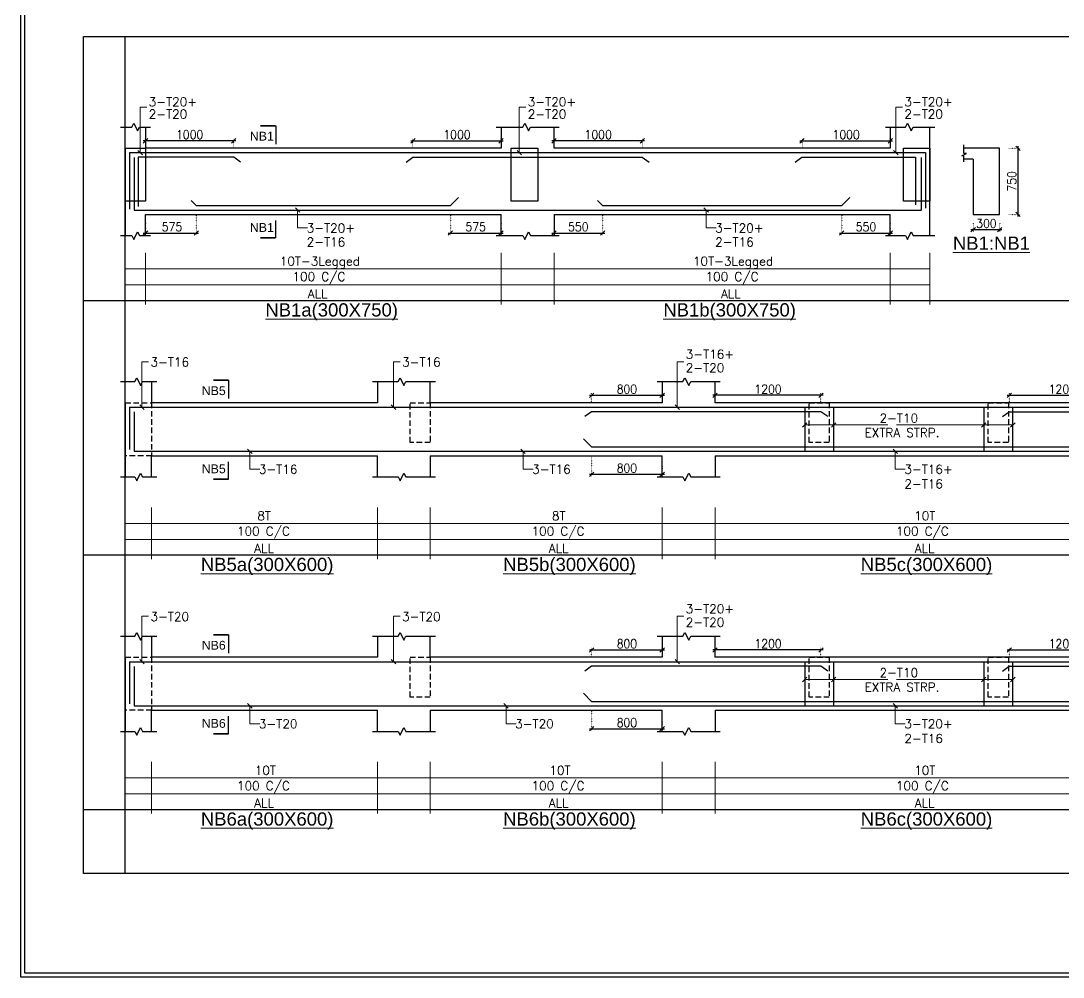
# Model space of a CAD drawing. Header units: millimetres. Extents: x 1911581 to 1943081, y -1641991 to -1597441.
# Drawn here: x 1911581 to 1923394, y -1641991 to -1631155 of the extents above; entities that cross this region are included whole.
import ezdxf

# ---------------------------------------------------------------- set-up
doc = ezdxf.new("R2010")
doc.units = ezdxf.units.MM
doc.header["$MEASUREMENT"] = 0
doc.header["$PDMODE"] = 98
doc.linetypes.add('DOT', pattern=[0.25, 0, -0.25])
doc.linetypes.add('HIDDEN', pattern=[0.375, 0.25, -0.125])
for name, color, linetype in [('DIM', 191, 'Continuous'), ('S- LAY OUT SEC. MARK.', 1, 'Continuous'), ('STEEL', 1, 'Continuous')]:
    doc.layers.add(name, color=color, linetype=linetype)
for name, color, linetype, lineweight in [('LEADER', 191, 'Continuous', 15), ('m-col', 1, 'Continuous', 20), ('s beam steel text', 7, 'Continuous', 18), ('S LS STEEL TEXT', 7, 'Continuous', 15), ('S- STTRUPS', 2, 'Continuous', 15), ('S-BEAM', 150, 'Continuous', 25), ('S-L.S. NO', 1, 'Continuous', 20)]:
    doc.layers.add(name, color=color, linetype=linetype, lineweight=lineweight)
doc.styles.add('COMPLEX', font='arial.ttf')
doc.styles.add('kalpesh', font='', dxfattribs={"width": 0.75})
doc.styles.add('ROMANS', font='romans.shx')
doc.styles.add('RS', font='romans.shx', dxfattribs={"width": 0.9})
doc.styles.get('kalpesh').set_extended_font_data('Arial Unicode MS')
doc.dimstyles.new('KALPESH PATEL', dxfattribs={"dimtxt": 75, "dimasz": 75, "dimexe": 50, "dimexo": 50, "dimgap": 3, "dimtad": 1, "dimdec": 0, "dimrnd": 0.5, "dimzin": 7, "dimdsep": 46, "dimtxsty": 'kalpesh', "dimblk": 'OBLIQUE', "dimcen": 0, "dimdle": 25, "dimclrd": 8, "dimclre": 8, "dimclrt": 7, "dimadec": 0, "dimazin": 0, "dimtfac": 1, "dimtdec": 0, "dimtofl": 0, "dimtmove": 1, "dimatfit": 0, "dimldrblk": 'OBLIQUE', "dimfxl": 1, "dimtolj": 1, "dimtzin": 0, "dimlwd": -1, "dimlwe": 25, "dimarcsym": 0})
doc.dimstyles.new('pag', dxfattribs={"dimtxt": 180, "dimasz": 150, "dimexe": 100, "dimexo": 0, "dimgap": 50, "dimtad": 1, "dimdec": 0, "dimzin": 0, "dimdsep": 46, "dimtxsty": 'ROMANS', "dimblk": 'OBLIQUE', "dimcen": 0, "dimdle": 100, "dimclrd": 256, "dimclre": 256, "dimclrt": 256, "dimadec": 0, "dimazin": 0, "dimtfac": 1, "dimtdec": 0, "dimtmove": 2, "dimatfit": 3, "dimfxl": 1, "dimtolj": 1, "dimtzin": 0, "dimlwd": -1, "dimlwe": -1, "dimarcsym": 0})

# ---------------------------------------------------------------- blocks, each defined once
blk = doc.blocks.new('_Oblique')
at = {"color": 0, "linetype": 'ByBlock', "lineweight": -2}
blk.add_line((-0.5, -0.5), (0.5, 0.5), dxfattribs=at)
blk = doc.blocks.new('*D71')
at = {"layer": 'Defpoints', "color": 0, "transparency": 16777216}
for p in [(1918049, -1638867), (1918849, -1638967), (1918849, -1639177)]:
    blk.add_point(p, dxfattribs=at)
at = {"layer": 'DIM', "color": 191, "linetype": 'DOT', "ltscale": 4, "transparency": 16777216}
for p, q in [((1918049, -1638967), (1918049, -1639202)), ((1918849, -1639067), (1918849, -1639202))]:
    blk.add_line(p, q, dxfattribs=at)
at = {"layer": 'DIM', "ltscale": 4, "transparency": 16777216}
blk.add_line((1918024, -1639177), (1918874, -1639177), dxfattribs=at)
at = {"layer": 'DIM', "linetype": 'ByBlock', "transparency": 16777216, "xscale": 50, "yscale": 50, "zscale": 50, "rotation": 180}
blk.add_blockref('_Oblique', (1918049, -1639177), dxfattribs=at)
at = {"layer": 'DIM', "linetype": 'ByBlock', "transparency": 16777216, "xscale": 50, "yscale": 50, "zscale": 50}
blk.add_blockref('_Oblique', (1918849, -1639177), dxfattribs=at)
at = {"layer": 'DIM', "color": 7, "transparency": 16777216, "insert": (1918449, -1639107), "char_height": 100, "attachment_point": 5, "style": 'RS'}
blk.add_mtext('\\A1;800', dxfattribs=at)
blk = doc.blocks.new('*D69')
at = {"layer": 'Defpoints', "color": 0, "transparency": 16777216}
for p in [(1918049, -1635983), (1918849, -1636083), (1918849, -1636293)]:
    blk.add_point(p, dxfattribs=at)
at = {"layer": 'DIM', "color": 191, "linetype": 'DOT', "ltscale": 4, "transparency": 16777216}
for p, q in [((1918049, -1636083), (1918049, -1636318)), ((1918849, -1636183), (1918849, -1636318))]:
    blk.add_line(p, q, dxfattribs=at)
at = {"layer": 'DIM', "ltscale": 4, "transparency": 16777216}
blk.add_line((1918024, -1636293), (1918874, -1636293), dxfattribs=at)
at = {"layer": 'DIM', "linetype": 'ByBlock', "transparency": 16777216, "xscale": 50, "yscale": 50, "zscale": 50, "rotation": 180}
blk.add_blockref('_Oblique', (1918049, -1636293), dxfattribs=at)
at = {"layer": 'DIM', "linetype": 'ByBlock', "transparency": 16777216, "xscale": 50, "yscale": 50, "zscale": 50}
blk.add_blockref('_Oblique', (1918849, -1636293), dxfattribs=at)
at = {"layer": 'DIM', "color": 7, "transparency": 16777216, "insert": (1918449, -1636223), "char_height": 100, "attachment_point": 5, "style": 'RS'}
blk.add_mtext('\\A1;800', dxfattribs=at)
blk = doc.blocks.new('*D66')
at = {"layer": 'Defpoints', "color": 0, "transparency": 16777216}
for p in [(1923984, -1638283), (1923984, -1638367), (1922784, -1638469)]:
    blk.add_point(p, dxfattribs=at)
at = {"layer": 'DIM', "color": 191, "linetype": 'DOT', "ltscale": 4, "transparency": 16777216}
for p, q in [((1922784, -1638369), (1922784, -1638258)), ((1923984, -1638267), (1923984, -1638258))]:
    blk.add_line(p, q, dxfattribs=at)
at = {"layer": 'DIM', "ltscale": 4, "transparency": 16777216}
blk.add_line((1922759, -1638283), (1924009, -1638283), dxfattribs=at)
at = {"layer": 'DIM', "linetype": 'ByBlock', "transparency": 16777216, "xscale": 50, "yscale": 50, "zscale": 50, "rotation": 180}
blk.add_blockref('_Oblique', (1922784, -1638283), dxfattribs=at)
at = {"layer": 'DIM', "linetype": 'ByBlock', "transparency": 16777216, "xscale": 50, "yscale": 50, "zscale": 50}
blk.add_blockref('_Oblique', (1923984, -1638283), dxfattribs=at)
at = {"layer": 'DIM', "color": 7, "transparency": 16777216, "insert": (1923384, -1638213), "char_height": 100, "attachment_point": 5, "style": 'RS'}
blk.add_mtext('\\A1;1200', dxfattribs=at)
blk = doc.blocks.new('*D65')
at = {"layer": 'Defpoints', "color": 0, "transparency": 16777216}
for p in [(1918849, -1638283), (1918849, -1638367), (1918049, -1638469)]:
    blk.add_point(p, dxfattribs=at)
at = {"layer": 'DIM', "color": 191, "linetype": 'DOT', "ltscale": 4, "transparency": 16777216}
for p, q in [((1918049, -1638369), (1918049, -1638258)), ((1918849, -1638267), (1918849, -1638258))]:
    blk.add_line(p, q, dxfattribs=at)
at = {"layer": 'DIM', "ltscale": 4, "transparency": 16777216}
blk.add_line((1918024, -1638283), (1918874, -1638283), dxfattribs=at)
at = {"layer": 'DIM', "linetype": 'ByBlock', "transparency": 16777216, "xscale": 50, "yscale": 50, "zscale": 50, "rotation": 180}
blk.add_blockref('_Oblique', (1918049, -1638283), dxfattribs=at)
at = {"layer": 'DIM', "linetype": 'ByBlock', "transparency": 16777216, "xscale": 50, "yscale": 50, "zscale": 50}
blk.add_blockref('_Oblique', (1918849, -1638283), dxfattribs=at)
at = {"layer": 'DIM', "color": 7, "transparency": 16777216, "insert": (1918449, -1638213), "char_height": 100, "attachment_point": 5, "style": 'RS'}
blk.add_mtext('\\A1;800', dxfattribs=at)
blk = doc.blocks.new('*D64')
at = {"layer": 'Defpoints', "color": 0, "transparency": 16777216}
for p in [(1919449, -1638283), (1919449, -1638367), (1920649, -1638469)]:
    blk.add_point(p, dxfattribs=at)
at = {"layer": 'DIM', "color": 191, "linetype": 'DOT', "ltscale": 4, "transparency": 16777216}
for p, q in [((1919449, -1638267), (1919449, -1638258)), ((1920649, -1638369), (1920649, -1638258))]:
    blk.add_line(p, q, dxfattribs=at)
at = {"layer": 'DIM', "ltscale": 4, "transparency": 16777216}
blk.add_line((1920674, -1638283), (1919424, -1638283), dxfattribs=at)
at = {"layer": 'DIM', "linetype": 'ByBlock', "transparency": 16777216, "xscale": 50, "yscale": 50, "zscale": 50, "rotation": 180}
blk.add_blockref('_Oblique', (1919449, -1638283), dxfattribs=at)
at = {"layer": 'DIM', "linetype": 'ByBlock', "transparency": 16777216, "xscale": 50, "yscale": 50, "zscale": 50}
blk.add_blockref('_Oblique', (1920649, -1638283), dxfattribs=at)
at = {"layer": 'DIM', "color": 7, "transparency": 16777216, "insert": (1920049, -1638213), "char_height": 100, "attachment_point": 5, "style": 'RS'}
blk.add_mtext('\\A1;1200', dxfattribs=at)
blk = doc.blocks.new('*D60')
at = {"layer": 'Defpoints', "color": 0, "transparency": 16777216}
for p in [(1923984, -1635398), (1923984, -1635483), (1922784, -1635585)]:
    blk.add_point(p, dxfattribs=at)
at = {"layer": 'DIM', "ltscale": 4, "transparency": 16777216}
blk.add_line((1922759, -1635398), (1924009, -1635398), dxfattribs=at)
at = {"layer": 'DIM', "color": 191, "linetype": 'DOT', "ltscale": 4, "transparency": 16777216}
for p, q in [((1922784, -1635485), (1922784, -1635373)), ((1923984, -1635383), (1923984, -1635373))]:
    blk.add_line(p, q, dxfattribs=at)
at = {"layer": 'DIM', "linetype": 'ByBlock', "transparency": 16777216, "xscale": 50, "yscale": 50, "zscale": 50, "rotation": 180}
blk.add_blockref('_Oblique', (1922784, -1635398), dxfattribs=at)
at = {"layer": 'DIM', "linetype": 'ByBlock', "transparency": 16777216, "xscale": 50, "yscale": 50, "zscale": 50}
blk.add_blockref('_Oblique', (1923984, -1635398), dxfattribs=at)
at = {"layer": 'DIM', "color": 7, "transparency": 16777216, "insert": (1923384, -1635328), "char_height": 100, "attachment_point": 5, "style": 'RS'}
blk.add_mtext('\\A1;1200', dxfattribs=at)
blk = doc.blocks.new('*D59')
at = {"layer": 'Defpoints', "color": 0, "transparency": 16777216}
for p in [(1918849, -1635398), (1918849, -1635483), (1918049, -1635585)]:
    blk.add_point(p, dxfattribs=at)
at = {"layer": 'DIM', "ltscale": 4, "transparency": 16777216}
blk.add_line((1918024, -1635398), (1918874, -1635398), dxfattribs=at)
at = {"layer": 'DIM', "color": 191, "linetype": 'DOT', "ltscale": 4, "transparency": 16777216}
for p, q in [((1918049, -1635485), (1918049, -1635373)), ((1918849, -1635383), (1918849, -1635373))]:
    blk.add_line(p, q, dxfattribs=at)
at = {"layer": 'DIM', "linetype": 'ByBlock', "transparency": 16777216, "xscale": 50, "yscale": 50, "zscale": 50, "rotation": 180}
blk.add_blockref('_Oblique', (1918049, -1635398), dxfattribs=at)
at = {"layer": 'DIM', "linetype": 'ByBlock', "transparency": 16777216, "xscale": 50, "yscale": 50, "zscale": 50}
blk.add_blockref('_Oblique', (1918849, -1635398), dxfattribs=at)
at = {"layer": 'DIM', "color": 7, "transparency": 16777216, "insert": (1918449, -1635328), "char_height": 100, "attachment_point": 5, "style": 'RS'}
blk.add_mtext('\\A1;800', dxfattribs=at)
blk = doc.blocks.new('*D58')
at = {"layer": 'Defpoints', "color": 0, "transparency": 16777216}
for p in [(1919449, -1635398), (1919449, -1635483), (1920649, -1635585)]:
    blk.add_point(p, dxfattribs=at)
at = {"layer": 'DIM', "ltscale": 4, "transparency": 16777216}
blk.add_line((1920674, -1635398), (1919424, -1635398), dxfattribs=at)
at = {"layer": 'DIM', "color": 191, "linetype": 'DOT', "ltscale": 4, "transparency": 16777216}
for p, q in [((1919449, -1635383), (1919449, -1635373)), ((1920649, -1635485), (1920649, -1635373))]:
    blk.add_line(p, q, dxfattribs=at)
at = {"layer": 'DIM', "linetype": 'ByBlock', "transparency": 16777216, "xscale": 50, "yscale": 50, "zscale": 50, "rotation": 180}
blk.add_blockref('_Oblique', (1919449, -1635398), dxfattribs=at)
at = {"layer": 'DIM', "linetype": 'ByBlock', "transparency": 16777216, "xscale": 50, "yscale": 50, "zscale": 50}
blk.add_blockref('_Oblique', (1920649, -1635398), dxfattribs=at)
at = {"layer": 'DIM', "color": 7, "transparency": 16777216, "insert": (1920049, -1635328), "char_height": 100, "attachment_point": 5, "style": 'RS'}
blk.add_mtext('\\A1;1200', dxfattribs=at)
blk = doc.blocks.new('*D44')
at = {"layer": 'Defpoints', "color": 0, "transparency": 16777216}
for p in [(1921434, -1632514), (1921434, -1632598), (1920434, -1632700)]:
    blk.add_point(p, dxfattribs=at)
at = {"layer": 'DIM', "color": 191, "linetype": 'DOT', "ltscale": 4, "transparency": 16777216}
for p, q in [((1920434, -1632600), (1920434, -1632489)), ((1921434, -1632498), (1921434, -1632489))]:
    blk.add_line(p, q, dxfattribs=at)
at = {"layer": 'DIM', "ltscale": 4, "transparency": 16777216}
blk.add_line((1920409, -1632514), (1921459, -1632514), dxfattribs=at)
at = {"layer": 'DIM', "linetype": 'ByBlock', "transparency": 16777216, "xscale": 50, "yscale": 50, "zscale": 50, "rotation": 180}
blk.add_blockref('_Oblique', (1920434, -1632514), dxfattribs=at)
at = {"layer": 'DIM', "linetype": 'ByBlock', "transparency": 16777216, "xscale": 50, "yscale": 50, "zscale": 50}
blk.add_blockref('_Oblique', (1921434, -1632514), dxfattribs=at)
at = {"layer": 'DIM', "color": 7, "transparency": 16777216, "insert": (1920934, -1632444), "char_height": 100, "attachment_point": 5, "style": 'RS'}
blk.add_mtext('\\A1;1000', dxfattribs=at)
blk = doc.blocks.new('*D53')
at = {"layer": 'Defpoints', "color": 0, "transparency": 16777216}
for p in [(1917624, -1632514), (1917624, -1632598), (1918624, -1632700)]:
    blk.add_point(p, dxfattribs=at)
at = {"layer": 'DIM', "color": 191, "linetype": 'DOT', "ltscale": 4, "transparency": 16777216}
for p, q in [((1917624, -1632498), (1917624, -1632489)), ((1918624, -1632600), (1918624, -1632489))]:
    blk.add_line(p, q, dxfattribs=at)
at = {"layer": 'DIM', "ltscale": 4, "transparency": 16777216}
blk.add_line((1918649, -1632514), (1917599, -1632514), dxfattribs=at)
at = {"layer": 'DIM', "linetype": 'ByBlock', "transparency": 16777216, "xscale": 50, "yscale": 50, "zscale": 50, "rotation": 180}
blk.add_blockref('_Oblique', (1917624, -1632514), dxfattribs=at)
at = {"layer": 'DIM', "linetype": 'ByBlock', "transparency": 16777216, "xscale": 50, "yscale": 50, "zscale": 50}
blk.add_blockref('_Oblique', (1918624, -1632514), dxfattribs=at)
at = {"layer": 'DIM', "color": 7, "transparency": 16777216, "insert": (1918124, -1632444), "char_height": 100, "attachment_point": 5, "style": 'RS'}
blk.add_mtext('\\A1;1000', dxfattribs=at)
blk = doc.blocks.new('*D42')
at = {"layer": 'Defpoints', "color": 0, "transparency": 16777216}
for p in [(1918174, -1633248), (1917624, -1633348), (1918174, -1633559)]:
    blk.add_point(p, dxfattribs=at)
at = {"layer": 'DIM', "color": 191, "linetype": 'DOT', "ltscale": 4, "transparency": 16777216}
for p, q in [((1918174, -1633348), (1918174, -1633584)), ((1917624, -1633448), (1917624, -1633584))]:
    blk.add_line(p, q, dxfattribs=at)
at = {"layer": 'DIM', "ltscale": 4, "transparency": 16777216}
blk.add_line((1917599, -1633559), (1918199, -1633559), dxfattribs=at)
at = {"layer": 'DIM', "linetype": 'ByBlock', "transparency": 16777216, "xscale": 50, "yscale": 50, "zscale": 50, "rotation": 180}
blk.add_blockref('_Oblique', (1917624, -1633559), dxfattribs=at)
at = {"layer": 'DIM', "linetype": 'ByBlock', "transparency": 16777216, "xscale": 50, "yscale": 50, "zscale": 50}
blk.add_blockref('_Oblique', (1918174, -1633559), dxfattribs=at)
at = {"layer": 'DIM', "color": 7, "transparency": 16777216, "insert": (1917899, -1633489), "char_height": 100, "attachment_point": 5, "style": 'RS'}
blk.add_mtext('\\A1;550', dxfattribs=at)
blk = doc.blocks.new('*D41')
at = {"layer": 'Defpoints', "color": 0, "transparency": 16777216}
for p in [(1920884, -1633248), (1921434, -1633348), (1921434, -1633559)]:
    blk.add_point(p, dxfattribs=at)
at = {"layer": 'DIM', "color": 191, "linetype": 'DOT', "ltscale": 4, "transparency": 16777216}
for p, q in [((1920884, -1633348), (1920884, -1633584)), ((1921434, -1633448), (1921434, -1633584))]:
    blk.add_line(p, q, dxfattribs=at)
at = {"layer": 'DIM', "ltscale": 4, "transparency": 16777216}
blk.add_line((1920859, -1633559), (1921459, -1633559), dxfattribs=at)
at = {"layer": 'DIM', "linetype": 'ByBlock', "transparency": 16777216, "xscale": 50, "yscale": 50, "zscale": 50, "rotation": 180}
blk.add_blockref('_Oblique', (1920884, -1633559), dxfattribs=at)
at = {"layer": 'DIM', "linetype": 'ByBlock', "transparency": 16777216, "xscale": 50, "yscale": 50, "zscale": 50}
blk.add_blockref('_Oblique', (1921434, -1633559), dxfattribs=at)
at = {"layer": 'DIM', "color": 7, "transparency": 16777216, "insert": (1921159, -1633489), "char_height": 100, "attachment_point": 5, "style": 'RS'}
blk.add_mtext('\\A1;550', dxfattribs=at)
blk = doc.blocks.new('*D52')
at = {"layer": 'Defpoints', "color": 0, "transparency": 16777216}
for p in [(1917024, -1632514), (1917024, -1632598), (1916024, -1632700)]:
    blk.add_point(p, dxfattribs=at)
at = {"layer": 'DIM', "color": 191, "linetype": 'DOT', "ltscale": 4, "transparency": 16777216}
for p, q in [((1916024, -1632600), (1916024, -1632489)), ((1917024, -1632498), (1917024, -1632489))]:
    blk.add_line(p, q, dxfattribs=at)
at = {"layer": 'DIM', "ltscale": 4, "transparency": 16777216}
blk.add_line((1915999, -1632514), (1917049, -1632514), dxfattribs=at)
at = {"layer": 'DIM', "linetype": 'ByBlock', "transparency": 16777216, "xscale": 50, "yscale": 50, "zscale": 50, "rotation": 180}
blk.add_blockref('_Oblique', (1916024, -1632514), dxfattribs=at)
at = {"layer": 'DIM', "linetype": 'ByBlock', "transparency": 16777216, "xscale": 50, "yscale": 50, "zscale": 50}
blk.add_blockref('_Oblique', (1917024, -1632514), dxfattribs=at)
at = {"layer": 'DIM', "color": 7, "transparency": 16777216, "insert": (1916524, -1632444), "char_height": 100, "attachment_point": 5, "style": 'RS'}
blk.add_mtext('\\A1;1000', dxfattribs=at)
blk = doc.blocks.new('*D43')
at = {"layer": 'Defpoints', "color": 0, "transparency": 16777216}
for p in [(1912994, -1632514), (1912994, -1632598), (1913994, -1632700)]:
    blk.add_point(p, dxfattribs=at)
at = {"layer": 'DIM', "color": 191, "linetype": 'DOT', "ltscale": 4, "transparency": 16777216}
for p, q in [((1912994, -1632498), (1912994, -1632489)), ((1913994, -1632600), (1913994, -1632489))]:
    blk.add_line(p, q, dxfattribs=at)
at = {"layer": 'DIM', "ltscale": 4, "transparency": 16777216}
blk.add_line((1914019, -1632514), (1912969, -1632514), dxfattribs=at)
at = {"layer": 'DIM', "linetype": 'ByBlock', "transparency": 16777216, "xscale": 50, "yscale": 50, "zscale": 50, "rotation": 180}
blk.add_blockref('_Oblique', (1912994, -1632514), dxfattribs=at)
at = {"layer": 'DIM', "linetype": 'ByBlock', "transparency": 16777216, "xscale": 50, "yscale": 50, "zscale": 50}
blk.add_blockref('_Oblique', (1913994, -1632514), dxfattribs=at)
at = {"layer": 'DIM', "color": 7, "transparency": 16777216, "insert": (1913494, -1632444), "char_height": 100, "attachment_point": 5, "style": 'RS'}
blk.add_mtext('\\A1;1000', dxfattribs=at)
blk = doc.blocks.new('*D40')
at = {"layer": 'Defpoints', "color": 0, "transparency": 16777216}
for p in [(1913569, -1633248), (1912994, -1633348), (1913569, -1633559)]:
    blk.add_point(p, dxfattribs=at)
at = {"layer": 'DIM', "color": 191, "linetype": 'DOT', "ltscale": 4, "transparency": 16777216}
for p, q in [((1913569, -1633348), (1913569, -1633584)), ((1912994, -1633448), (1912994, -1633584))]:
    blk.add_line(p, q, dxfattribs=at)
at = {"layer": 'DIM', "ltscale": 4, "transparency": 16777216}
blk.add_line((1912969, -1633559), (1913594, -1633559), dxfattribs=at)
at = {"layer": 'DIM', "linetype": 'ByBlock', "transparency": 16777216, "xscale": 50, "yscale": 50, "zscale": 50, "rotation": 180}
blk.add_blockref('_Oblique', (1912994, -1633559), dxfattribs=at)
at = {"layer": 'DIM', "linetype": 'ByBlock', "transparency": 16777216, "xscale": 50, "yscale": 50, "zscale": 50}
blk.add_blockref('_Oblique', (1913569, -1633559), dxfattribs=at)
at = {"layer": 'DIM', "color": 7, "transparency": 16777216, "insert": (1913294, -1633489), "char_height": 100, "attachment_point": 5, "style": 'RS'}
blk.add_mtext('\\A1;575', dxfattribs=at)
blk = doc.blocks.new('*D39')
at = {"layer": 'Defpoints', "color": 0, "transparency": 16777216}
for p in [(1916449, -1633248), (1917024, -1633348), (1917024, -1633559)]:
    blk.add_point(p, dxfattribs=at)
at = {"layer": 'DIM', "color": 191, "linetype": 'DOT', "ltscale": 4, "transparency": 16777216}
for p, q in [((1916449, -1633348), (1916449, -1633584)), ((1917024, -1633448), (1917024, -1633584))]:
    blk.add_line(p, q, dxfattribs=at)
at = {"layer": 'DIM', "ltscale": 4, "transparency": 16777216}
blk.add_line((1916424, -1633559), (1917049, -1633559), dxfattribs=at)
at = {"layer": 'DIM', "linetype": 'ByBlock', "transparency": 16777216, "xscale": 50, "yscale": 50, "zscale": 50, "rotation": 180}
blk.add_blockref('_Oblique', (1916449, -1633559), dxfattribs=at)
at = {"layer": 'DIM', "linetype": 'ByBlock', "transparency": 16777216, "xscale": 50, "yscale": 50, "zscale": 50}
blk.add_blockref('_Oblique', (1917024, -1633559), dxfattribs=at)
at = {"layer": 'DIM', "color": 7, "transparency": 16777216, "insert": (1916736, -1633489), "char_height": 100, "attachment_point": 5, "style": 'RS'}
blk.add_mtext('\\A1;575', dxfattribs=at)
blk = doc.blocks.new('*D38')
at = {"layer": 'Defpoints', "color": 0, "transparency": 16777216}
for p in [(1922674, -1632598), (1922882, -1632598), (1922674, -1633348)]:
    blk.add_point(p, dxfattribs=at)
at = {"layer": 'DIM', "color": 191, "linetype": 'DOT', "ltscale": 4, "transparency": 16777216}
for p, q in [((1922774, -1632598), (1922907, -1632598)), ((1922774, -1633348), (1922907, -1633348))]:
    blk.add_line(p, q, dxfattribs=at)
at = {"layer": 'DIM', "ltscale": 4, "transparency": 16777216}
blk.add_line((1922882, -1633373), (1922882, -1632573), dxfattribs=at)
at = {"layer": 'DIM', "linetype": 'ByBlock', "transparency": 16777216, "xscale": 50, "yscale": 50, "zscale": 50}
for p, rotation in [((1922882, -1632598), 90), ((1922882, -1633348), 270)]:
    blk.add_blockref('_Oblique', p, dxfattribs=dict(at, rotation=rotation))
at = {"layer": 'DIM', "color": 7, "transparency": 16777216, "insert": (1922812, -1632973), "char_height": 100, "attachment_point": 5, "rotation": 90, "style": 'RS'}
blk.add_mtext('\\A1;750', dxfattribs=at)
blk = doc.blocks.new('*D37')
at = {"layer": 'Defpoints', "color": 0, "transparency": 16777216}
for p in [(1922374, -1633348), (1922674, -1633348), (1922374, -1633521)]:
    blk.add_point(p, dxfattribs=at)
at = {"layer": 'DIM', "ltscale": 4, "transparency": 16777216}
blk.add_line((1922699, -1633521), (1922349, -1633521), dxfattribs=at)
at = {"layer": 'DIM', "color": 191, "linetype": 'DOT', "ltscale": 4, "transparency": 16777216}
for p, q in [((1922374, -1633448), (1922374, -1633546)), ((1922674, -1633448), (1922674, -1633546))]:
    blk.add_line(p, q, dxfattribs=at)
at = {"layer": 'DIM', "linetype": 'ByBlock', "transparency": 16777216, "xscale": 50, "yscale": 50, "zscale": 50, "rotation": 180}
blk.add_blockref('_Oblique', (1922374, -1633521), dxfattribs=at)
at = {"layer": 'DIM', "linetype": 'ByBlock', "transparency": 16777216, "xscale": 50, "yscale": 50, "zscale": 50}
blk.add_blockref('_Oblique', (1922674, -1633521), dxfattribs=at)
at = {"layer": 'DIM', "color": 7, "transparency": 16777216, "insert": (1922524, -1633451), "char_height": 100, "attachment_point": 5, "style": 'RS'}
blk.add_mtext('\\A1;300', dxfattribs=at)

msp = doc.modelspace()

# ---------------------------------------------------------------- linework, layer by layer
at = {"lineweight": -3}
for points in [[(1943081, -1641991.4), (1911581, -1641991.4), (1911581, -1597441.4), (1943081, -1597441.4)], [(1911624.5, -1641947.9), (1911624.5, -1597484.9), (1943037.5, -1597484.9), (1943037.5, -1641947.9)]]:
    msp.add_lwpolyline(points, close=True, dxfattribs=at)
at = {"layer": 'Defpoints', "color": 251}
for p, q in [((1912763.5, -1640816.4), (1912763.5, -1631330.3)), ((1937910.5, -1634326.7), (1912291.4, -1634326.7)), ((1934985.6, -1637211.2), (1912291.4, -1637211.2)), ((1934985.6, -1640095.7), (1912291.4, -1640095.7))]:
    msp.add_line(p, q, dxfattribs=at)
msp.add_lwpolyline([(1939533, -1631330.3), (1939533, -1635124.7), (1934985.6, -1635124.7), (1934985.6, -1640816.4), (1912291.4, -1640816.4), (1912291.4, -1631330.3)], close=True, dxfattribs=at)
at = {"layer": 'm-col', "lineweight": 25}
for p, q in [((1912763.5, -1632598.2), (1912763.5, -1632358.6)), ((1912993.5, -1632358.6), (1912993.5, -1632598.2)), ((1917023.7, -1632358.6), (1917023.7, -1632598.2)), ((1917623.7, -1632598.2), (1917623.7, -1632358.6)), ((1921433.5, -1632358.6), (1921433.5, -1632598.2)), ((1921883.3, -1633587.7), (1921883.3, -1632358.6)), ((1912763.5, -1632598.2), (1912763.5, -1633348.2)), ((1912763.5, -1633348.2), (1912763.5, -1633587.7)), ((1912993.5, -1633587.7), (1912993.5, -1633348.2)), ((1917023.7, -1633587.7), (1917023.7, -1633348.2)), ((1917623.7, -1633348.2), (1917623.7, -1633587.7)), ((1921433.5, -1633587.7), (1921433.5, -1633348.2)), ((1912763.5, -1635482.6), (1912763.5, -1635243.1)), ((1913063.5, -1635243.1), (1913063.5, -1635482.6)), ((1915621.6, -1635243.1), (1915621.6, -1635482.6)), ((1916221.6, -1635482.6), (1916221.6, -1635243.1)), ((1918848.5, -1635243.1), (1918848.5, -1635482.6)), ((1919448.5, -1635482.6), (1919448.5, -1635243.1)), ((1912763.5, -1635482.6), (1912763.5, -1636082.6)), ((1912763.5, -1636082.6), (1912763.5, -1636322.2)), ((1913063.5, -1636322.2), (1913063.5, -1636082.6)), ((1915621.6, -1636322.2), (1915621.6, -1636082.6)), ((1916221.6, -1636082.6), (1916221.6, -1636322.2)), ((1918848.5, -1636322.2), (1918848.5, -1636082.6)), ((1919448.5, -1636082.6), (1919448.5, -1636322.2)), ((1912763.5, -1638367.1), (1912763.5, -1638127.5)), ((1913063.5, -1638127.5), (1913063.5, -1638367.1)), ((1915621.6, -1638127.5), (1915621.6, -1638367.1)), ((1916221.6, -1638367.1), (1916221.6, -1638127.5)), ((1918848.5, -1638127.5), (1918848.5, -1638367.1)), ((1919448.5, -1638367.1), (1919448.5, -1638127.5)), ((1912763.5, -1638367.1), (1912763.5, -1638967.1)), ((1912763.5, -1638967.1), (1912763.5, -1639206.7)), ((1913063.5, -1639206.7), (1913063.5, -1638967.1)), ((1915621.6, -1639206.7), (1915621.6, -1638967.1)), ((1916221.6, -1638967.1), (1916221.6, -1639206.7)), ((1918848.5, -1639206.7), (1918848.5, -1638967.1)), ((1919448.5, -1638967.1), (1919448.5, -1639206.7))]:
    msp.add_line(p, q, dxfattribs=at)
for points in [[(1912708.8, -1632358.6), (1912839.5, -1632358.6), (1912861.7, -1632315), (1912904.8, -1632402.2), (1912927, -1632358.6), (1913050.6, -1632358.6)], [(1916968.9, -1632358.6), (1917270.7, -1632358.6), (1917292.9, -1632315), (1917336, -1632402.2), (1917358.2, -1632358.6), (1917680.8, -1632358.6)], [(1921378.8, -1632358.6), (1921606.8, -1632358.6), (1921629, -1632315), (1921672, -1632402.2), (1921694.3, -1632358.6), (1921940.4, -1632358.6)], [(1912708.8, -1633587.7), (1912839.5, -1633587.7), (1912861.7, -1633631.3), (1912904.8, -1633544.2), (1912927, -1633587.7), (1913050.6, -1633587.7)], [(1916968.9, -1633587.7), (1917270.7, -1633587.7), (1917292.9, -1633631.3), (1917336, -1633544.2), (1917358.2, -1633587.7), (1917680.8, -1633587.7)], [(1921378.8, -1633587.7), (1921606.8, -1633587.7), (1921629, -1633631.3), (1921672, -1633544.2), (1921694.3, -1633587.7), (1921940.4, -1633587.7)], [(1912708.8, -1635243.1), (1912871.8, -1635243.1), (1912894, -1635199.5), (1912937.1, -1635286.6), (1912959.3, -1635243.1), (1913120.6, -1635243.1)], [(1915566.9, -1635243.1), (1915857.8, -1635243.1), (1915880, -1635199.5), (1915923.1, -1635286.6), (1915945.3, -1635243.1), (1916278.7, -1635243.1)], [(1918793.8, -1635243.1), (1919084.7, -1635243.1), (1919106.9, -1635199.5), (1919150, -1635286.6), (1919172.2, -1635243.1), (1919505.6, -1635243.1)], [(1912708.8, -1636322.2), (1912871.8, -1636322.2), (1912894, -1636365.8), (1912937.1, -1636278.6), (1912959.3, -1636322.2), (1913120.6, -1636322.2)], [(1915566.9, -1636322.2), (1915857.8, -1636322.2), (1915880, -1636365.8), (1915923.1, -1636278.6), (1915945.3, -1636322.2), (1916278.7, -1636322.2)], [(1918793.8, -1636322.2), (1919084.7, -1636322.2), (1919106.9, -1636365.8), (1919150, -1636278.6), (1919172.2, -1636322.2), (1919505.6, -1636322.2)], [(1912708.8, -1638127.5), (1912871.8, -1638127.5), (1912894, -1638084), (1912937.1, -1638171.1), (1912959.3, -1638127.5), (1913120.6, -1638127.5)], [(1915566.9, -1638127.5), (1915857.8, -1638127.5), (1915880, -1638084), (1915923.1, -1638171.1), (1915945.3, -1638127.5), (1916278.7, -1638127.5)], [(1918793.8, -1638127.5), (1919084.7, -1638127.5), (1919106.9, -1638084), (1919150, -1638171.1), (1919172.2, -1638127.5), (1919505.6, -1638127.5)], [(1912708.8, -1639206.7), (1912871.8, -1639206.7), (1912894, -1639250.3), (1912937.1, -1639163.1), (1912959.3, -1639206.7), (1913120.6, -1639206.7)], [(1915566.9, -1639206.7), (1915857.8, -1639206.7), (1915880, -1639250.3), (1915923.1, -1639163.1), (1915945.3, -1639206.7), (1916278.7, -1639206.7)], [(1918793.8, -1639206.7), (1919084.7, -1639206.7), (1919106.9, -1639250.3), (1919150, -1639163.1), (1919172.2, -1639206.7), (1919505.6, -1639206.7)]]:
    msp.add_lwpolyline(points, dxfattribs=at)
at = {"layer": 'S- LAY OUT SEC. MARK.', "ltscale": 50}
for p, q in [((1914469, -1632343.3), (1914469, -1632551.1)), ((1914469, -1633614.3), (1914469, -1633415.5)), ((1913935.1, -1635227.8), (1913935.1, -1635435.6)), ((1913935.1, -1636348.8), (1913935.1, -1636150)), ((1913935.1, -1638112.3), (1913935.1, -1638320.1)), ((1913935.1, -1639233.3), (1913935.1, -1639034.5))]:
    msp.add_line(p, q, dxfattribs=at)
at = {"layer": 'S- LAY OUT SEC. MARK.', "ltscale": 50, "const_width": 19.2}
for points in [[(1914469, -1632343.3), (1914295.6, -1632343.3)], [(1914469, -1633614.3), (1914295.6, -1633614.3)], [(1913935.1, -1635227.8), (1913761.7, -1635227.8)], [(1913935.1, -1636348.8), (1913761.7, -1636348.8)], [(1913935.1, -1638112.3), (1913761.7, -1638112.3)], [(1913935.1, -1639233.3), (1913761.7, -1639233.3)]]:
    msp.add_lwpolyline(points, dxfattribs=at)
at = {"layer": 'S- STTRUPS', "ltscale": 50}
for p, q in [((1912763.5, -1633783.8), (1912763.5, -1634369.5)), ((1912993.5, -1633783.8), (1912993.5, -1634369.5)), ((1917023.7, -1633783.8), (1917023.7, -1634369.5)), ((1917623.7, -1633783.8), (1917623.7, -1634369.5)), ((1921433.5, -1633783.8), (1921433.5, -1634369.5)), ((1921883.3, -1633783.8), (1921883.3, -1634369.5)), ((1921883.3, -1633964.8), (1912763.5, -1633964.8)), ((1921883.3, -1634145.7), (1912763.5, -1634145.7)), ((1921883.3, -1634326.7), (1912763.5, -1634326.7)), ((1912763.5, -1636668.3), (1912763.5, -1637254)), ((1913063.5, -1636668.3), (1913063.5, -1637254)), ((1915621.6, -1636668.3), (1915621.6, -1637254)), ((1916221.6, -1636668.3), (1916221.6, -1637254)), ((1918848.5, -1636668.3), (1918848.5, -1637254)), ((1919448.5, -1636668.3), (1919448.5, -1637254)), ((1931123.5, -1636849.2), (1912763.5, -1636849.2)), ((1931123.5, -1637030.2), (1912763.5, -1637030.2)), ((1931123.5, -1637211.2), (1912763.5, -1637211.2)), ((1912763.5, -1639552.7), (1912763.5, -1640138.5)), ((1913063.5, -1639552.7), (1913063.5, -1640138.5)), ((1915621.6, -1639552.7), (1915621.6, -1640138.5)), ((1916221.6, -1639552.7), (1916221.6, -1640138.5)), ((1918848.5, -1639552.7), (1918848.5, -1640138.5)), ((1919448.5, -1639552.7), (1919448.5, -1640138.5)), ((1931123.5, -1639733.7), (1912763.5, -1639733.7)), ((1931123.5, -1639914.7), (1912763.5, -1639914.7)), ((1931123.5, -1640095.7), (1912763.5, -1640095.7))]:
    msp.add_line(p, q, dxfattribs=at)
at = {"layer": 'S-BEAM'}
for p, q in [((1917023.7, -1632598.2), (1912993.5, -1632598.2)), ((1921433.5, -1632598.2), (1917623.7, -1632598.2)), ((1912993.5, -1633348.2), (1917023.7, -1633348.2)), ((1917623.7, -1633348.2), (1921433.5, -1633348.2)), ((1915621.6, -1635482.6), (1913063.5, -1635482.6)), ((1918848.5, -1635482.6), (1916221.6, -1635482.6)), ((1923983.5, -1635482.6), (1919448.5, -1635482.6)), ((1913063.5, -1636082.6), (1915621.6, -1636082.6)), ((1916221.6, -1636082.6), (1918848.5, -1636082.6)), ((1919448.5, -1636082.6), (1923983.5, -1636082.6)), ((1915621.6, -1638367.1), (1913063.5, -1638367.1)), ((1918848.5, -1638367.1), (1916221.6, -1638367.1)), ((1923983.5, -1638367.1), (1919448.5, -1638367.1)), ((1913063.5, -1638967.1), (1915621.6, -1638967.1)), ((1916221.6, -1638967.1), (1918848.5, -1638967.1)), ((1919448.5, -1638967.1), (1923983.5, -1638967.1))]:
    msp.add_line(p, q, dxfattribs=at)
at = {"layer": 'S-BEAM', "ltscale": 350}
for p, q in [((1922373.8, -1632598.1), (1922268.6, -1632598.1)), ((1922673.8, -1632598.1), (1922373.8, -1632598.1)), ((1922673.8, -1633348.1), (1922673.8, -1632598.1)), ((1922373.8, -1632723.2), (1922268.6, -1632723.2)), ((1922373.8, -1632723.2), (1922373.8, -1633348.1)), ((1922373.8, -1633348.1), (1922673.8, -1633348.1))]:
    msp.add_line(p, q, dxfattribs=at)
at = {"layer": 'S-BEAM', "ltscale": 250}
for points in [[(1912763.5, -1632598.2), (1912993.5, -1632598.2), (1912993.5, -1633198.2), (1912763.5, -1633198.2)], [(1917138.7, -1632598.2), (1917438.7, -1632598.2), (1917438.7, -1633198.2), (1917138.7, -1633198.2)], [(1921583.3, -1632598.2), (1921883.5, -1632598.2), (1921883.5, -1633198.2), (1921583.3, -1633198.2)]]:
    msp.add_lwpolyline(points, close=True, dxfattribs=at)
at = {"layer": 'S-BEAM', "ltscale": 350}
msp.add_lwpolyline([(1922268.6, -1632752.6), (1922268.6, -1632682.7), (1922246.6, -1632682.7), (1922296.5, -1632656.3), (1922268.6, -1632656.3), (1922268.6, -1632557.8)], dxfattribs=at)
at = {"layer": 'S-BEAM', "linetype": 'HIDDEN', "ltscale": 250}
for points in [[(1912763.5, -1635482.6), (1913063.5, -1635482.6), (1913063.5, -1636082.6), (1912763.5, -1636082.6)], [(1915991.6, -1635482.6), (1916221.6, -1635482.6), (1916221.6, -1635932.6), (1915991.6, -1635932.6)], [(1920513.5, -1635482.6), (1920743.5, -1635482.6), (1920743.5, -1635932.6), (1920513.5, -1635932.6)], [(1922543.5, -1635482.6), (1922773.5, -1635482.6), (1922773.5, -1635932.6), (1922543.5, -1635932.6)], [(1912763.5, -1638367.1), (1913063.5, -1638367.1), (1913063.5, -1638967.1), (1912763.5, -1638967.1)], [(1915991.6, -1638367.1), (1916221.6, -1638367.1), (1916221.6, -1638817.1), (1915991.6, -1638817.1)], [(1920513.5, -1638367.1), (1920743.5, -1638367.1), (1920743.5, -1638817.1), (1920513.5, -1638817.1)], [(1922543.5, -1638367.1), (1922773.5, -1638367.1), (1922773.5, -1638817.1), (1922543.5, -1638817.1)]]:
    msp.add_lwpolyline(points, close=True, dxfattribs=at)
at = {"layer": 'STEEL', "lineweight": 25}
for p, q in [((1912811.5, -1632648.2), (1912811.5, -1633290.4)), ((1912811.5, -1632648.2), (1921835.3, -1632648.2)), ((1912863.5, -1632702.1), (1912863.5, -1633298.1)), ((1921783.3, -1632702.1), (1921783.3, -1633298.4)), ((1921835.3, -1632648.2), (1921835.3, -1633276.2)), ((1912863.5, -1633298.1), (1921783.3, -1633298.4)), ((1912811.5, -1635532.6), (1912811.5, -1636010.7)), ((1912811.5, -1635532.6), (1931075.5, -1635532.6)), ((1912863.5, -1635586.6), (1912863.5, -1636032.6)), ((1912863.5, -1636032.6), (1931023.5, -1636032.6)), ((1912811.5, -1638417.1), (1912811.5, -1638895.2)), ((1912811.5, -1638417.1), (1931075.5, -1638417.1)), ((1912863.5, -1638471.1), (1912863.5, -1638917.1)), ((1912863.5, -1638917.1), (1931023.5, -1638917.1))]:
    msp.add_line(p, q, dxfattribs=at)
for points in [[(1914070.8, -1632755), (1913993.5, -1632700.2), (1912910.8, -1632700.2), (1912910.8, -1633257.4)], [(1915946.4, -1632755), (1916023.7, -1632700.2), (1918623.7, -1632700.2), (1918701, -1632755)], [(1920356.2, -1632755), (1920433.5, -1632700.2), (1921719.4, -1632700.2), (1921719.4, -1633241.2)], [(1913511.5, -1633191.5), (1913568.5, -1633248.5), (1916448.7, -1633248.5), (1916541, -1633156.2)], [(1918116.6, -1633191.5), (1918173.7, -1633248.5), (1920883.5, -1633248.5), (1920975.8, -1633156.2)], [(1920725.8, -1635639.5), (1920648.5, -1635584.6), (1918048.5, -1635584.6), (1917971.2, -1635639.5)], [(1922706.2, -1635639.5), (1922783.5, -1635584.6), (1925633.5, -1635584.6), (1925710.8, -1635639.5)], [(1917956.2, -1635890.3), (1918048.5, -1635982.6), (1925633.5, -1635982.6), (1925725.8, -1635890.3)], [(1920725.8, -1638524), (1920648.5, -1638469.1), (1918048.5, -1638469.1), (1917971.2, -1638524)], [(1922706.2, -1638524), (1922783.5, -1638469.1), (1925633.5, -1638469.1), (1925710.8, -1638524)], [(1917956.2, -1638774.8), (1918048.5, -1638867.1), (1925633.5, -1638867.1), (1925725.8, -1638774.8)]]:
    msp.add_lwpolyline(points, dxfattribs=at)
at = {"layer": 'STEEL', "linetype": 'ByBlock'}
for points in [[(1920464.1, -1635532.6), (1920464.1, -1636032.2)], [(1920793, -1636032.8), (1920793, -1635532.6)], [(1922494.1, -1635532.6), (1922494.1, -1636032.2)], [(1922823, -1636032.8), (1922823, -1635532.6)], [(1920464.1, -1638417.1), (1920464.1, -1638916.7)], [(1920793, -1638917.3), (1920793, -1638417.1)], [(1922494.1, -1638417.1), (1922494.1, -1638916.7)], [(1922823, -1638917.3), (1922823, -1638417.1)]]:
    msp.add_lwpolyline(points, dxfattribs=at)

# ---------------------------------------------------------------- texts
at = {"layer": 's beam steel text', "style": 'RS'}
for s, p in [('10T-3Legged', (1914515.5, -1633928.8)), ('10T-3Legged', (1919197.4, -1633928.8)), ('100 C/C', (1914659.3, -1634103.4)), ('100 C/C', (1919341.2, -1634103.4)), ('ALL', (1914833.8, -1634298.1)), ('ALL', (1919515.6, -1634298.1)), ('8T', (1914260.8, -1636813.3)), ('8T', (1917599.5, -1636813.3)), ('10T', (1921705.1, -1636813.3)), ('100 C/C', (1914030.3, -1636987.9)), ('100 C/C', (1917369, -1636987.9)), ('100 C/C', (1921497.6, -1636987.9)), ('ALL', (1914226.2, -1637182.6)), ('ALL', (1917564.9, -1637182.6)), ('ALL', (1921711.5, -1637182.6)), ('10T', (1914232.1, -1639697.8)), ('10T', (1917570.8, -1639697.8)), ('10T', (1921705.1, -1639697.8)), ('100 C/C', (1914030.3, -1639872.3)), ('100 C/C', (1917369, -1639872.3)), ('100 C/C', (1921497.6, -1639872.3)), ('ALL', (1914226.2, -1640067.1)), ('ALL', (1917564.9, -1640067.1)), ('ALL', (1921711.5, -1640067.1))]:
    msp.add_text(s, height=100, rotation=360, dxfattribs=at).set_placement(p)
at = {"layer": 'S LS STEEL TEXT', "style": 'RS'}
for s, p in [('3-T20+', (1913029.5, -1632123.1)), ('3-T20+', (1917326.1, -1632123.1)), ('3-T20+', (1921593.9, -1632123.1)), ('2-T20', (1913029.5, -1632260.9)), ('2-T20', (1917326.1, -1632260.9)), ('2-T20', (1921593.9, -1632260.9)), ('3-T20+', (1914820, -1633552.4)), ('3-T20+', (1919450.1, -1633552.4)), ('2-T16', (1914820, -1633711.1)), ('2-T16', (1919450.1, -1633711.1)), ('3-T16', (1913050.2, -1635071.3)), ('3-T16', (1915901.2, -1635071.3)), ('3-T16+', (1919116.3, -1634982.5)), ('2-T20', (1919116.3, -1635135.8)), ('2-T10', (1921312.8, -1635706.5)), ('EXTRA STRP.', (1921143.7, -1635871)), ('3-T16', (1914278.7, -1636286.8)), ('3-T16', (1917375.5, -1636286.8)), ('3-T16+', (1921593.9, -1636286.8)), ('2-T16', (1921593.9, -1636452.6)), ('3-T20+', (1919116.3, -1637867)), ('3-T20', (1913050.2, -1637955.8)), ('3-T20', (1915901.2, -1637955.8)), ('2-T20', (1919116.3, -1638020.3)), ('2-T10', (1921312.8, -1638591)), ('EXTRA STRP.', (1921143.7, -1638755.5)), ('3-T20', (1914278.7, -1639171.3)), ('3-T20', (1917183.2, -1639171.3)), ('3-T20+', (1921593.9, -1639171.3)), ('2-T16', (1921593.9, -1639337))]:
    msp.add_text(s, height=100, rotation=360, dxfattribs=at).set_placement(p)
at = {"layer": 'S-L.S. NO', "style": 'COMPLEX'}
for s, height, rotation, p in [('NB1', 100, 360, (1914176.7, -1632511.4)), ('NB1', 100, 360, (1914176.7, -1633546.2)), ('%%UNB1:NB1', 150, 360, (1922143.8, -1633749.2)), ('%%UNB1a(300X750)', 150, 0, (1914352.1, -1634505)), ('%%UNB1b(300X750)', 150, 0, (1918862.3, -1634505)), ('NB5', 100, 360, (1913631.4, -1635395.9)), ('NB5', 100, 0, (1913631.4, -1636281.1)), ('%%UNB5a(300X600)', 150, 0, (1913621, -1637389.5)), ('%%UNB5b(300X600)', 150, 0, (1917046.7, -1637389.5)), ('%%UNB5c(300X600)', 150, 0, (1921099.9, -1637389.5)), ('NB6', 100, 360, (1913631.4, -1638280.4)), ('NB6', 100, 0, (1913631.4, -1639165.6)), ('%%UNB6a(300X600)', 150, 0, (1913621, -1640273.9)), ('%%UNB6b(300X600)', 150, 0, (1917046.7, -1640273.9)), ('%%UNB6c(300X600)', 150, 0, (1921099.9, -1640273.9))]:
    msp.add_text(s, height=height, rotation=rotation, dxfattribs=at).set_placement(p)

# ---------------------------------------------------------------- dimensions: what is measured, and where the dimension line sits
at = {"layer": 'DIM', "ltscale": 4}
for base, p1, p2, angle, override, picture, middle in [((1912993.5, -1632513.8), (1913993.5, -1632700.2), (1912993.5, -1632598.2), 180, {"dimtxt": 100, "dimasz": 50, "dimexe": 25, "dimexo": 100, "dimgap": 20, "dimtxsty": 'RS', "dimdle": 25, "dimclre": 191, "dimclrt": 7, "dimtmove": 0}, '*D43', (1913493.5, -1632443.8)), ((1922881.6, -1632598.1), (1922673.8, -1633347.9), (1922673.8, -1632598.1), 90, {"dimtxt": 100, "dimasz": 50, "dimexe": 25, "dimexo": 100, "dimgap": 20, "dimtxsty": 'RS', "dimdle": 25, "dimclrd": 256, "dimclre": 191, "dimclrt": 7, "dimtmove": 0}, '*D38', (1922811.6, -1632973)), ((1919448.5, -1635398.3), (1920648.5, -1635584.6), (1919448.5, -1635482.6), 180, {"dimtxt": 100, "dimasz": 50, "dimexe": 25, "dimexo": 100, "dimgap": 20, "dimtxsty": 'RS', "dimdle": 25, "dimclre": 191, "dimclrt": 7, "dimtmove": 0}, '*D58', (1920048.5, -1635328.3)), ((1918848.5, -1636292.9), (1918048.5, -1635982.6), (1918848.5, -1636082.6), 180, {"dimtxt": 100, "dimasz": 50, "dimexe": 25, "dimexo": 100, "dimgap": 20, "dimtxsty": 'RS', "dimdle": 25, "dimclre": 191, "dimclrt": 7, "dimtmove": 0}, '*D69', (1918448.5, -1636222.9)), ((1919448.5, -1638282.8), (1920648.5, -1638469.1), (1919448.5, -1638367.1), 180, {"dimtxt": 100, "dimasz": 50, "dimexe": 25, "dimexo": 100, "dimgap": 20, "dimtxsty": 'RS', "dimdle": 25, "dimclre": 191, "dimclrt": 7, "dimtmove": 0}, '*D64', (1920048.5, -1638212.8)), ((1918848.5, -1639177.4), (1918048.5, -1638867.1), (1918848.5, -1638967.1), 180, {"dimtxt": 100, "dimasz": 50, "dimexe": 25, "dimexo": 100, "dimgap": 20, "dimtxsty": 'RS', "dimdle": 25, "dimclre": 191, "dimclrt": 7, "dimtmove": 0}, '*D71', (1918448.5, -1639107.4))]:
    dim = msp.add_linear_dim(base=base, p1=p1, p2=p2, angle=angle, dimstyle='pag', override=override, dxfattribs=at)
    dim.commit()
    dim.dimension.update_dxf_attribs({"geometry": picture, "text_midpoint": middle})
for base, p1, p2, picture, middle in [((1917023.7, -1632513.8), (1916023.7, -1632700.2), (1917023.7, -1632598.2), '*D52', (1916523.7, -1632443.8)), ((1917623.7, -1632513.8), (1918623.7, -1632700.2), (1917623.7, -1632598.2), '*D53', (1918123.7, -1632443.8)), ((1921433.5, -1632513.8), (1920433.5, -1632700.2), (1921433.5, -1632598.2), '*D44', (1920933.5, -1632443.8)), ((1917023.7, -1633558.7), (1916448.7, -1633248.5), (1917023.7, -1633348.5), '*D39', (1916736.2, -1633488.7)), ((1921433.5, -1633558.7), (1920883.5, -1633248.5), (1921433.5, -1633348.2), '*D41', (1921158.5, -1633488.7)), ((1918848.5, -1635398.3), (1918048.5, -1635584.6), (1918848.5, -1635482.6), '*D59', (1918448.5, -1635328.3)), ((1923983.5, -1635398.3), (1922783.5, -1635584.6), (1923983.5, -1635482.6), '*D60', (1923383.5, -1635328.3)), ((1918848.5, -1638282.8), (1918048.5, -1638469.1), (1918848.5, -1638367.1), '*D65', (1918448.5, -1638212.8)), ((1923983.5, -1638282.8), (1922783.5, -1638469.1), (1923983.5, -1638367.1), '*D66', (1923383.5, -1638212.8))]:
    dim = msp.add_linear_dim(base=base, p1=p1, p2=p2, dimstyle='pag', override={"dimtxt": 100, "dimasz": 50, "dimexe": 25, "dimexo": 100, "dimgap": 20, "dimtxsty": 'RS', "dimdle": 25, "dimclre": 191, "dimclrt": 7, "dimtmove": 0}, dxfattribs=at)
    dim.commit()
    dim.dimension.update_dxf_attribs({"geometry": picture, "text_midpoint": middle})
for base, p1, p2, picture, middle in [((1913568.5, -1633558.7), (1912993.5, -1633348.5), (1913568.5, -1633248.5), '*D40', (1913293.5, -1633558.7)), ((1918173.7, -1633558.7), (1917623.7, -1633348.5), (1918173.7, -1633248.5), '*D42', (1917898.7, -1633558.7))]:
    dim = msp.add_linear_dim(base=base, p1=p1, p2=p2, dimstyle='pag', override={"dimtxt": 100, "dimasz": 50, "dimexe": 25, "dimexo": 100, "dimgap": 20, "dimtxsty": 'RS', "dimdle": 25, "dimclre": 191, "dimclrt": 7, "dimtmove": 0}, dxfattribs=at)
    dim.commit()
    dim.dimension.update_dxf_attribs({"geometry": picture, "text_midpoint": middle, "dimtype": 128})
dim = msp.add_linear_dim(base=(1922373.8, -1633521.4), p1=(1922673.8, -1633348.1), p2=(1922373.8, -1633348.1), angle=180, dimstyle='pag', override={"dimtxt": 100, "dimasz": 50, "dimexe": 25, "dimexo": 100, "dimgap": 20, "dimtxsty": 'RS', "dimdle": 25, "dimclrd": 256, "dimclre": 191, "dimclrt": 7, "dimtmove": 0}, dxfattribs=at)
dim.commit()
dim.dimension.update_dxf_attribs({"geometry": '*D37', "text_midpoint": (1922523.8, -1633521.4), "dimtype": 128})

# ---------------------------------------------------------------- leaders
at = {"layer": 'LEADER'}
for points in [[(1912932.8, -1632648.2), (1912932.8, -1632133.5), (1913007.2, -1632133.5)], [(1917229.4, -1632648.2), (1917229.4, -1632133.5), (1917303.7, -1632133.5)], [(1921497.2, -1632648.2), (1921497.2, -1632133.5), (1921571.6, -1632133.5)], [(1914717.4, -1633298.2), (1914717.4, -1633500.6), (1914830, -1633500.6)], [(1919347.5, -1633298.2), (1919347.5, -1633500.6), (1919460.1, -1633500.6)]]:
    msp.add_leader(points, dimstyle='KALPESH PATEL', override={"dimasz": 50, "dimtad": 0, "dimclrd": 256, "dimfxl": 100, "dimfxlon": 1, "dimtfill": 1, "dimtfillclr": 256, "dimarcsym": 2}, dxfattribs=at)
at = {"layer": 'LEADER', "linetype": 'ByBlock'}
for points in [[(1912953.5, -1635532.6), (1912953.5, -1635018), (1913027.8, -1635018)], [(1915804.5, -1635532.6), (1915804.5, -1635018), (1915878.8, -1635018)], [(1919019.6, -1635532.6), (1919019.6, -1635018), (1919094, -1635018)], [(1920464.1, -1635733.7), (1921406.8, -1635733.7)], [(1920793, -1635733.7), (1921406.8, -1635733.7)], [(1922494.1, -1635733.7), (1921505.5, -1635733.7)], [(1922823, -1635733.7), (1921505.5, -1635733.7)], [(1914176.1, -1636032.6), (1914176.1, -1636235.1), (1914288.6, -1636235.1)], [(1917272.9, -1636032.6), (1917272.9, -1636235.1), (1917385.5, -1636235.1)], [(1921491.3, -1636032.6), (1921491.3, -1636235.1), (1921603.9, -1636235.1)], [(1912953.5, -1638417.1), (1912953.5, -1637902.5), (1913027.8, -1637902.5)], [(1915804.5, -1638417.1), (1915804.5, -1637902.5), (1915878.8, -1637902.5)], [(1919019.6, -1638417.1), (1919019.6, -1637902.5), (1919094, -1637902.5)], [(1920464.1, -1638618.2), (1921406.8, -1638618.2)], [(1920793, -1638618.2), (1921406.8, -1638618.2)], [(1922494.1, -1638618.2), (1921505.5, -1638618.2)], [(1922823, -1638618.2), (1921505.5, -1638618.2)], [(1914176.1, -1638917.1), (1914176.1, -1639119.6), (1914288.6, -1639119.6)], [(1917080.6, -1638917.1), (1917080.6, -1639119.6), (1917193.2, -1639119.6)], [(1921491.3, -1638917.1), (1921491.3, -1639119.6), (1921603.9, -1639119.6)]]:
    msp.add_leader(points, dimstyle='KALPESH PATEL', override={"dimasz": 50, "dimtad": 0, "dimclrd": 256, "dimfxl": 100, "dimfxlon": 1, "dimtfill": 1, "dimtfillclr": 256, "dimarcsym": 2}, dxfattribs=at)

doc.saveas('drawing.dxf')
